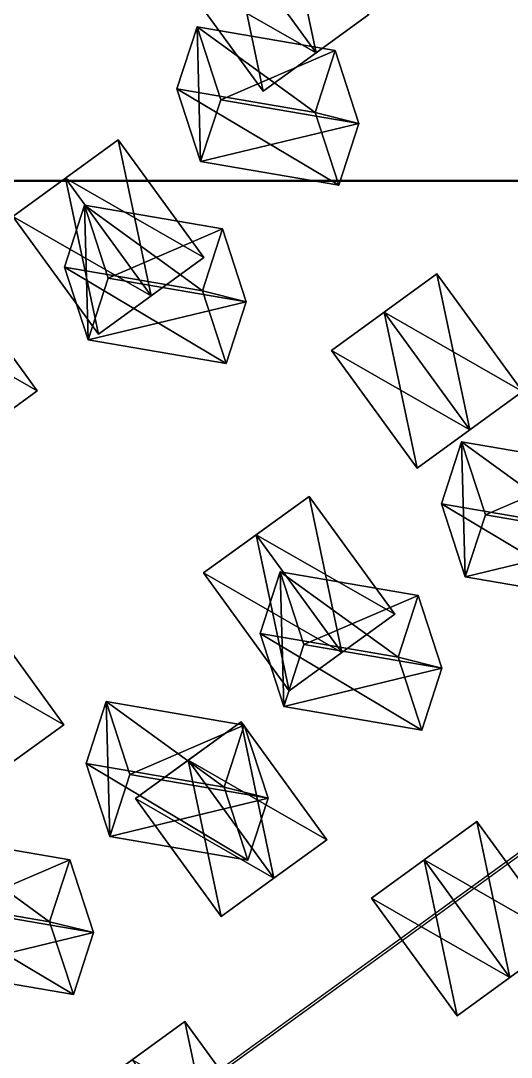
# Model space of a CAD drawing. Header units: metres. Extents: x -324 to 324, y -310 to 311.
# Drawn here: x 164.2 to 197.8, y 130.2 to 201.3 of the extents above; entities that cross this region are included whole.
import ezdxf

# ---------------------------------------------------------------- set-up
doc = ezdxf.new("R2010")
doc.units = ezdxf.units.M

msp = doc.modelspace()

# ---------------------------------------------------------------- linework, layer by layer
for p, q in [((161.85379, 117.71219, -738.10077), (261.85678, 190.37573, -938.09595)), ((261.97623, 190.21135, -938.0959), (161.96648, 117.557076, -738.10077))]:
    msp.add_line(p, q)
for points in [[(-61.753036, 190.3664, -738.10077), (261.85678, 190.37573, -938.09595), (100.055176, 307.93848, -1061.6997), (100.055275, 307.93857, -1061.6996)], [(261.94806, 190.31651, -938.3003), (61.935257, 190.3072, -1261.8992), (100.13973, 307.87, -1061.904), (100.13983, 307.8701, -1061.9039)], [(182.19089, 209.84627, -1063.3833), (178.57294, 207.21767, -1061.147), (184.45079, 199.1275, -1061.147), (184.4509, 199.12761, -1061.1469)], [(184.45079, 199.1275, -1061.147), (188.06874, 201.75609, -1063.3833), (182.19089, 209.84627, -1063.3833), (182.191, 209.84637, -1063.3832)], [(178.57294, 207.21767, -1061.147), (174.95454, 204.58876, -1070.0911), (180.8324, 196.49858, -1070.0911), (180.8325, 196.49869, -1070.091)], [(174.95454, 204.58876, -1070.0911), (178.5725, 207.21735, -1072.3274), (184.45035, 199.12718, -1072.3274), (184.45045, 199.12729, -1072.3273)], [(188.06874, 201.75609, -1063.3833), (184.45035, 199.12718, -1072.3274), (178.5725, 207.21735, -1072.3274), (178.5726, 207.21745, -1072.3273)], [(180.8324, 196.49858, -1070.0911), (184.45079, 199.1275, -1061.147), (178.57294, 207.21767, -1061.147), (178.57304, 207.21777, -1061.1469)], [(184.45035, 199.12718, -1072.3274), (180.8324, 196.49858, -1070.0911), (174.95454, 204.58876, -1070.0911), (174.95465, 204.58887, -1070.091)], [(184.45035, 199.12718, -1072.3274), (188.06874, 201.75609, -1063.3833), (184.45079, 199.1275, -1061.147), (184.4509, 199.12761, -1061.1469)], [(184.3823, 195.0382, -891.2619), (174.91013, 196.66266, -888.49805), (176.29205, 200.91582, -886.2617), (176.29216, 200.91592, -886.2616)], [(176.29205, 200.91582, -886.2617), (174.91013, 196.66266, -888.49805), (176.53459, 191.66226, -879.9917), (176.5347, 191.66237, -879.9916)], [(176.53459, 191.66226, -879.9917), (177.91653, 195.91542, -877.75543), (176.29205, 200.91582, -886.2617), (176.29216, 200.91592, -886.2616)], [(185.76424, 199.29135, -889.02563), (176.29205, 200.91582, -886.2617), (177.91653, 195.91542, -877.75543), (177.91664, 195.91553, -877.7553)], [(176.29205, 200.91582, -886.2617), (185.76424, 199.29135, -889.02563), (184.3823, 195.0382, -891.2619), (184.3824, 195.0383, -891.2618)], [(177.91653, 195.91542, -877.75543), (187.3887, 194.29095, -880.5193), (185.76424, 199.29135, -889.02563), (185.76434, 199.29146, -889.0255)], [(184.3823, 195.0382, -891.2619), (185.76424, 199.29135, -889.02563), (187.3887, 194.29095, -880.5193), (187.38881, 194.29106, -880.51917)], [(184.45079, 199.1275, -1061.147), (180.8324, 196.49858, -1070.0911), (184.45035, 199.12718, -1072.3274), (184.45045, 199.12729, -1072.3273)], [(186.00677, 190.0378, -882.7556), (176.53459, 191.66226, -879.9917), (174.91013, 196.66266, -888.49805), (174.91023, 196.66277, -888.4979)], [(174.91013, 196.66266, -888.49805), (184.3823, 195.0382, -891.2619), (186.00677, 190.0378, -882.7556), (186.00688, 190.0379, -882.7555)], [(187.3887, 194.29095, -880.5193), (177.91653, 195.91542, -877.75543), (176.53459, 191.66226, -879.9917), (176.5347, 191.66237, -879.9916)], [(187.3887, 194.29095, -880.5193), (186.00677, 190.0378, -882.7556), (184.3823, 195.0382, -891.2619), (184.3824, 195.0383, -891.2618)], [(176.53459, 191.66226, -879.9917), (186.00677, 190.0378, -882.7556), (187.3887, 194.29095, -880.5193), (187.38881, 194.29106, -880.51917)], [(163.64423, 187.90488, -1108), (167.26262, 190.53378, -1099.0559), (170.88057, 193.16238, -1101.2922), (170.88068, 193.16249, -1101.2921)], [(170.88057, 193.16238, -1101.2922), (167.26218, 190.53346, -1110.2363), (163.64423, 187.90488, -1108), (163.64433, 187.90498, -1107.9999)], [(167.26218, 190.53346, -1110.2363), (170.88057, 193.16238, -1101.2922), (176.75842, 185.0722, -1101.2922), (176.75853, 185.07231, -1101.2921)], [(170.88057, 193.16238, -1101.2922), (167.26262, 190.53378, -1099.0559), (173.14047, 182.44362, -1099.0559), (173.14058, 182.44373, -1099.0558)], [(173.14047, 182.44362, -1099.0559), (176.75842, 185.0722, -1101.2922), (170.88057, 193.16238, -1101.2922), (170.88068, 193.16249, -1101.2921)], [(-61.753036, 190.3664, -738.10077), (161.85379, 117.71219, -738.10077), (261.85678, 190.37573, -938.09595), (261.85687, 190.37584, -938.0958)], [(61.803394, -190.21127, -1262), (61.803425, 190.21133, -1262), (200, 2.2904767e-05, -1262), (200.0001, 0.00012290476, -1261.9999)], [(261.94806, 190.31651, -938.3003), (200.13191, 0.09591675, -1261.8993), (61.935257, 190.3072, -1261.8992), (61.935356, 190.30731, -1261.899)], [(161.96648, 117.557076, -738.10077), (323.78568, 7.632487e-05, -1061.6997), (261.97623, 190.21135, -938.0959), (261.97632, 190.21146, -938.09576)], [(167.26262, 190.53378, -1099.0559), (163.64423, 187.90488, -1108), (169.52208, 179.8147, -1108), (169.52219, 179.8148, -1107.9999)], [(163.64423, 187.90488, -1108), (167.26218, 190.53346, -1110.2363), (173.14003, 182.4433, -1110.2363), (173.14014, 182.4434, -1110.2362)], [(176.75842, 185.0722, -1101.2922), (173.14003, 182.4433, -1110.2363), (167.26218, 190.53346, -1110.2363), (167.26228, 190.53357, -1110.2362)], [(169.52208, 179.8147, -1108), (173.14047, 182.44362, -1099.0559), (167.26262, 190.53378, -1099.0559), (167.26273, 190.53389, -1099.0558)], [(176.65997, 182.79352, -863.20197), (167.1878, 184.41798, -860.4381), (168.56973, 188.67114, -858.2018), (168.56984, 188.67125, -858.20166)], [(168.56973, 188.67114, -858.2018), (167.1878, 184.41798, -860.4381), (168.81227, 179.41759, -851.93176), (168.81238, 179.4177, -851.93164)], [(168.81227, 179.41759, -851.93176), (170.19421, 183.67075, -849.6955), (168.56973, 188.67114, -858.2018), (168.56984, 188.67125, -858.20166)], [(178.04192, 187.04668, -860.9657), (168.56973, 188.67114, -858.2018), (170.19421, 183.67075, -849.6955), (170.19432, 183.67085, -849.6954)], [(168.56973, 188.67114, -858.2018), (178.04192, 187.04668, -860.9657), (176.65997, 182.79352, -863.20197), (176.66008, 182.79362, -863.20184)], [(173.14003, 182.4433, -1110.2363), (169.52208, 179.8147, -1108), (163.64423, 187.90488, -1108), (163.64433, 187.90498, -1107.9999)], [(170.19421, 183.67075, -849.6955), (179.66638, 182.04628, -852.45935), (178.04192, 187.04668, -860.9657), (178.04202, 187.04678, -860.9656)], [(176.65997, 182.79352, -863.20197), (178.04192, 187.04668, -860.9657), (179.66638, 182.04628, -852.45935), (179.66649, 182.04639, -852.4592)], [(173.14003, 182.4433, -1110.2363), (176.75842, 185.0722, -1101.2922), (173.14047, 182.44362, -1099.0559), (173.14058, 182.44373, -1099.0558)], [(178.28445, 177.79312, -854.6957), (168.81227, 179.41759, -851.93176), (167.1878, 184.41798, -860.4381), (167.18791, 184.41809, -860.438)], [(167.1878, 184.41798, -860.4381), (176.65997, 182.79352, -863.20197), (178.28445, 177.79312, -854.6957), (178.28456, 177.79323, -854.69556)], [(155.82268, 181.39464, -1139.4856), (159.44107, 184.02356, -1130.5415), (165.31892, 175.93338, -1130.5415), (165.31903, 175.93349, -1130.5414)], [(161.70097, 173.3048, -1128.3052), (165.31892, 175.93338, -1130.5415), (159.44107, 184.02356, -1130.5415), (159.44118, 184.02367, -1130.5414)], [(179.66638, 182.04628, -852.45935), (170.19421, 183.67075, -849.6955), (168.81227, 179.41759, -851.93176), (168.81238, 179.4177, -851.93164)], [(185.50328, 178.70535, -1083.4491), (189.12167, 181.33426, -1074.505), (192.73962, 183.96286, -1076.7413), (192.73973, 183.96297, -1076.7412)], [(192.73962, 183.96286, -1076.7413), (189.12123, 181.33394, -1085.6854), (185.50328, 178.70535, -1083.4491), (185.50339, 178.70546, -1083.449)], [(189.12123, 181.33394, -1085.6854), (192.73962, 183.96286, -1076.7413), (198.61748, 175.87268, -1076.7413), (198.61758, 175.87279, -1076.7412)], [(192.73962, 183.96286, -1076.7413), (189.12167, 181.33426, -1074.505), (194.99953, 173.2441, -1074.505), (194.99963, 173.2442, -1074.5049)], [(194.99953, 173.2441, -1074.505), (198.61748, 175.87268, -1076.7413), (192.73962, 183.96286, -1076.7413), (192.73973, 183.96297, -1076.7412)], [(173.14047, 182.44362, -1099.0559), (169.52208, 179.8147, -1108), (173.14003, 182.4433, -1110.2363), (173.14014, 182.4434, -1110.2362)], [(179.66638, 182.04628, -852.45935), (178.28445, 177.79312, -854.6957), (176.65997, 182.79352, -863.20197), (176.66008, 182.79362, -863.20184)], [(168.81227, 179.41759, -851.93176), (178.28445, 177.79312, -854.6957), (179.66638, 182.04628, -852.45935), (179.66649, 182.04639, -852.4592)], [(165.31892, 175.93338, -1130.5415), (161.70053, 173.30447, -1139.4856), (155.82268, 181.39464, -1139.4856), (155.82278, 181.39474, -1139.4855)], [(189.12167, 181.33426, -1074.505), (185.50328, 178.70535, -1083.4491), (191.38113, 170.61517, -1083.4491), (191.38124, 170.61528, -1083.449)], [(185.50328, 178.70535, -1083.4491), (189.12123, 181.33394, -1085.6854), (194.99908, 173.24377, -1085.6854), (194.99919, 173.24388, -1085.6853)], [(198.61748, 175.87268, -1076.7413), (194.99908, 173.24377, -1085.6854), (189.12123, 181.33394, -1085.6854), (189.12134, 181.33405, -1085.6853)], [(191.38113, 170.61517, -1083.4491), (194.99953, 173.2441, -1074.505), (189.12167, 181.33426, -1074.505), (189.12178, 181.33437, -1074.5049)], [(194.99908, 173.24377, -1085.6854), (191.38113, 170.61517, -1083.4491), (185.50328, 178.70535, -1083.4491), (185.50339, 178.70546, -1083.449)], [(161.70053, 173.30447, -1139.4856), (165.31892, 175.93338, -1130.5415), (161.70097, 173.3048, -1128.3052), (161.70108, 173.3049, -1128.305)], [(194.99908, 173.24377, -1085.6854), (198.61748, 175.87268, -1076.7413), (194.99953, 173.2441, -1074.505), (194.99963, 173.2442, -1074.5049)], [(194.99953, 173.2441, -1074.505), (191.38113, 170.61517, -1083.4491), (194.99908, 173.24377, -1085.6854), (194.99919, 173.24388, -1085.6853)], [(202.53131, 166.53842, -848.2741), (193.05914, 168.16289, -845.51025), (194.44107, 172.41605, -843.2739), (194.44118, 172.41615, -843.2738)], [(194.44107, 172.41605, -843.2739), (193.05914, 168.16289, -845.51025), (194.68361, 163.16249, -837.0039), (194.68372, 163.1626, -837.0038)], [(194.68361, 163.16249, -837.0039), (196.06555, 167.41565, -834.76764), (194.44107, 172.41605, -843.2739), (194.44118, 172.41615, -843.2738)], [(203.91325, 170.79158, -846.03784), (194.44107, 172.41605, -843.2739), (196.06555, 167.41565, -834.76764), (196.06566, 167.41576, -834.7675)], [(194.44107, 172.41605, -843.2739), (203.91325, 170.79158, -846.03784), (202.53131, 166.53842, -848.2741), (202.53142, 166.53853, -848.274)], [(196.06555, 167.41565, -834.76764), (205.53772, 165.79118, -837.5315), (203.91325, 170.79158, -846.03784), (203.91336, 170.79169, -846.0377)], [(176.73419, 163.4222, -1115.6002), (180.35258, 166.0511, -1106.6561), (183.97054, 168.6797, -1108.8925), (183.97064, 168.67981, -1108.8923)], [(183.97054, 168.6797, -1108.8925), (180.35214, 166.05078, -1117.8365), (176.73419, 163.4222, -1115.6002), (176.7343, 163.4223, -1115.6001)], [(180.35214, 166.05078, -1117.8365), (183.97054, 168.6797, -1108.8925), (189.84839, 160.58952, -1108.8925), (189.8485, 160.58963, -1108.8923)], [(183.97054, 168.6797, -1108.8925), (180.35258, 166.0511, -1106.6561), (186.23044, 157.96094, -1106.6561), (186.23055, 157.96104, -1106.656)], [(186.23044, 157.96094, -1106.6561), (189.84839, 160.58952, -1108.8925), (183.97054, 168.6797, -1108.8925), (183.97064, 168.67981, -1108.8923)], [(204.15579, 161.53802, -839.7678), (194.68361, 163.16249, -837.0039), (193.05914, 168.16289, -845.51025), (193.05925, 168.163, -845.51013)], [(193.05914, 168.16289, -845.51025), (202.53131, 166.53842, -848.2741), (204.15579, 161.53802, -839.7678), (204.1559, 161.53813, -839.7677)], [(205.53772, 165.79118, -837.5315), (196.06555, 167.41565, -834.76764), (194.68361, 163.16249, -837.0039), (194.68372, 163.1626, -837.0038)], [(180.35258, 166.0511, -1106.6561), (176.73419, 163.4222, -1115.6002), (182.61205, 155.33202, -1115.6002), (182.61215, 155.33212, -1115.6001)], [(176.73419, 163.4222, -1115.6002), (180.35214, 166.05078, -1117.8365), (186.23, 157.96062, -1117.8365), (186.2301, 157.96072, -1117.8364)], [(189.84839, 160.58952, -1108.8925), (186.23, 157.96062, -1117.8365), (180.35214, 166.05078, -1117.8365), (180.35225, 166.05089, -1117.8364)], [(182.61205, 155.33202, -1115.6002), (186.23044, 157.96094, -1106.6561), (180.35258, 166.0511, -1106.6561), (180.35269, 166.05121, -1106.656)], [(194.68361, 163.16249, -837.0039), (204.15579, 161.53802, -839.7678), (205.53772, 165.79118, -837.5315), (205.53783, 165.79129, -837.5314)], [(186.23, 157.96062, -1117.8365), (182.61205, 155.33202, -1115.6002), (176.73419, 163.4222, -1115.6002), (176.7343, 163.4223, -1115.6001)], [(190.08516, 157.6329, -823.6456), (180.61299, 159.25737, -820.8818), (181.99492, 163.51053, -818.64545), (181.99503, 163.51064, -818.6453)], [(181.99492, 163.51053, -818.64545), (180.61299, 159.25737, -820.8818), (182.23746, 154.25697, -812.3754), (182.23756, 154.25708, -812.3753)], [(182.23746, 154.25697, -812.3754), (183.6194, 158.51013, -810.13916), (181.99492, 163.51053, -818.64545), (181.99503, 163.51064, -818.6453)], [(191.4671, 161.88606, -821.40936), (181.99492, 163.51053, -818.64545), (183.6194, 158.51013, -810.13916), (183.6195, 158.51024, -810.13904)], [(181.99492, 163.51053, -818.64545), (191.4671, 161.88606, -821.40936), (190.08516, 157.6329, -823.6456), (190.08527, 157.63301, -823.6455)], [(183.6194, 158.51013, -810.13916), (193.09157, 156.88567, -812.903), (191.4671, 161.88606, -821.40936), (191.46721, 161.88617, -821.40924)], [(190.08516, 157.6329, -823.6456), (191.4671, 161.88606, -821.40936), (193.09157, 156.88567, -812.903), (193.09167, 156.88577, -812.9029)], [(157.64723, 158.46675, -1163.4839), (161.26562, 161.09567, -1154.5398), (167.14348, 153.0055, -1154.5398), (167.14359, 153.0056, -1154.5397)], [(163.52553, 150.3769, -1152.3035), (167.14348, 153.0055, -1154.5398), (161.26562, 161.09567, -1154.5398), (161.26573, 161.09578, -1154.5397)], [(186.23, 157.96062, -1117.8365), (189.84839, 160.58952, -1108.8925), (186.23044, 157.96094, -1106.6561), (186.23055, 157.96104, -1106.656)], [(191.70964, 152.6325, -815.13934), (182.23746, 154.25697, -812.3754), (180.61299, 159.25737, -820.8818), (180.6131, 159.25748, -820.88165)], [(180.61299, 159.25737, -820.8818), (190.08516, 157.6329, -823.6456), (191.70964, 152.6325, -815.13934), (191.70975, 152.63261, -815.1392)], [(167.14348, 153.0055, -1154.5398), (163.52509, 150.37659, -1163.4839), (157.64723, 158.46675, -1163.4839), (157.64734, 158.46686, -1163.4838)], [(193.09157, 156.88567, -812.903), (183.6194, 158.51013, -810.13916), (182.23746, 154.25697, -812.3754), (182.23756, 154.25708, -812.3753)], [(186.23044, 157.96094, -1106.6561), (182.61205, 155.33202, -1115.6002), (186.23, 157.96062, -1117.8365), (186.2301, 157.96072, -1117.8364)], [(193.09157, 156.88567, -812.903), (191.70964, 152.6325, -815.13934), (190.08516, 157.6329, -823.6456), (190.08527, 157.63301, -823.6455)], [(182.23746, 154.25697, -812.3754), (191.70964, 152.6325, -815.13934), (193.09157, 156.88567, -812.903), (193.09167, 156.88577, -812.9029)], [(178.15054, 148.71259, -799.3051), (168.67838, 150.33705, -796.54126), (170.0603, 154.59021, -794.30493), (170.06041, 154.59032, -794.3048)], [(170.0603, 154.59021, -794.30493), (168.67838, 150.33705, -796.54126), (170.30284, 145.33665, -788.0349), (170.30295, 145.33676, -788.0348)], [(170.30284, 145.33665, -788.0349), (171.68478, 149.58981, -785.79865), (170.0603, 154.59021, -794.30493), (170.06041, 154.59032, -794.3048)], [(179.53249, 152.96574, -797.06885), (170.0603, 154.59021, -794.30493), (171.68478, 149.58981, -785.79865), (171.68489, 149.58992, -785.7985)], [(170.0603, 154.59021, -794.30493), (179.53249, 152.96574, -797.06885), (178.15054, 148.71259, -799.3051), (178.15065, 148.71269, -799.305)], [(163.52509, 150.37659, -1163.4839), (167.14348, 153.0055, -1154.5398), (163.52553, 150.3769, -1152.3035), (163.52563, 150.37701, -1152.3033)], [(172.06888, 147.93771, -1141.3489), (175.68727, 150.56662, -1132.4048), (179.30522, 153.19522, -1134.6411), (179.30533, 153.19533, -1134.641)], [(179.30522, 153.19522, -1134.6411), (175.68683, 150.5663, -1143.5852), (172.06888, 147.93771, -1141.3489), (172.06898, 147.93782, -1141.3488)], [(175.68683, 150.5663, -1143.5852), (179.30522, 153.19522, -1134.6411), (185.18307, 145.10504, -1134.6411), (185.18318, 145.10515, -1134.641)], [(179.30522, 153.19522, -1134.6411), (175.68727, 150.56662, -1132.4048), (181.56512, 142.47646, -1132.4048), (181.56523, 142.47656, -1132.4047)], [(181.56512, 142.47646, -1132.4048), (185.18307, 145.10504, -1134.6411), (179.30522, 153.19522, -1134.6411), (179.30533, 153.19533, -1134.641)], [(171.68478, 149.58981, -785.79865), (181.15695, 147.96535, -788.5625), (179.53249, 152.96574, -797.06885), (179.5326, 152.96585, -797.0687)], [(178.15054, 148.71259, -799.3051), (179.53249, 152.96574, -797.06885), (181.15695, 147.96535, -788.5625), (181.15706, 147.96545, -788.5624)], [(179.77502, 143.71219, -790.7988), (170.30284, 145.33665, -788.0349), (168.67838, 150.33705, -796.54126), (168.67848, 150.33716, -796.54114)], [(168.67838, 150.33705, -796.54126), (178.15054, 148.71259, -799.3051), (179.77502, 143.71219, -790.7988), (179.77513, 143.7123, -790.7987)], [(175.68727, 150.56662, -1132.4048), (172.06888, 147.93771, -1141.3489), (177.94673, 139.84753, -1141.3489), (177.94684, 139.84764, -1141.3488)], [(172.06888, 147.93771, -1141.3489), (175.68683, 150.5663, -1143.5852), (181.56468, 142.47614, -1143.5852), (181.56479, 142.47624, -1143.5851)], [(185.18307, 145.10504, -1134.6411), (181.56468, 142.47614, -1143.5852), (175.68683, 150.5663, -1143.5852), (175.68694, 150.5664, -1143.5851)], [(177.94673, 139.84753, -1141.3489), (181.56512, 142.47646, -1132.4048), (175.68727, 150.56662, -1132.4048), (175.68738, 150.56673, -1132.4047)], [(181.15695, 147.96535, -788.5625), (171.68478, 149.58981, -785.79865), (170.30284, 145.33665, -788.0349), (170.30295, 145.33676, -788.0348)], [(181.15695, 147.96535, -788.5625), (179.77502, 143.71219, -790.7988), (178.15054, 148.71259, -799.3051), (178.15065, 148.71269, -799.305)], [(170.30284, 145.33665, -788.0349), (179.77502, 143.71219, -790.7988), (181.15695, 147.96535, -788.5625), (181.15706, 147.96545, -788.5624)], [(181.56468, 142.47614, -1143.5852), (177.94673, 139.84753, -1141.3489), (172.06888, 147.93771, -1141.3489), (172.06898, 147.93782, -1141.3488)], [(188.25008, 141.10605, -1123.2004), (191.86847, 143.73495, -1114.2563), (195.48642, 146.36356, -1116.4927), (195.48653, 146.36366, -1116.4926)], [(195.48642, 146.36356, -1116.4927), (191.86803, 143.73463, -1125.4368), (188.25008, 141.10605, -1123.2004), (188.25018, 141.10616, -1123.2003)], [(191.86803, 143.73463, -1125.4368), (195.48642, 146.36356, -1116.4927), (201.36427, 138.27338, -1116.4927), (201.36438, 138.27348, -1116.4926)], [(195.48642, 146.36356, -1116.4927), (191.86847, 143.73495, -1114.2563), (197.74632, 135.64479, -1114.2563), (197.74643, 135.6449, -1114.2562)], [(197.74632, 135.64479, -1114.2563), (201.36427, 138.27338, -1116.4927), (195.48642, 146.36356, -1116.4927), (195.48653, 146.36366, -1116.4926)], [(166.17831, 139.4826, -774.3525), (156.70615, 141.10707, -771.5886), (158.08807, 145.36023, -769.3523), (158.08818, 145.36034, -769.3522)], [(167.56026, 143.73576, -772.1162), (158.08807, 145.36023, -769.3523), (159.71255, 140.35983, -760.846), (159.71266, 140.35994, -760.8459)], [(158.08807, 145.36023, -769.3523), (167.56026, 143.73576, -772.1162), (166.17831, 139.4826, -774.3525), (166.17842, 139.48271, -774.35236)], [(181.56468, 142.47614, -1143.5852), (185.18307, 145.10504, -1134.6411), (181.56512, 142.47646, -1132.4048), (181.56523, 142.47656, -1132.4047)], [(159.71255, 140.35983, -760.846), (169.18472, 138.73537, -763.60986), (167.56026, 143.73576, -772.1162), (167.56036, 143.73587, -772.1161)], [(166.17831, 139.4826, -774.3525), (167.56026, 143.73576, -772.1162), (169.18472, 138.73537, -763.60986), (169.18483, 138.73547, -763.60974)], [(191.86847, 143.73495, -1114.2563), (188.25008, 141.10605, -1123.2004), (194.12793, 133.01587, -1123.2004), (194.12804, 133.01598, -1123.2003)], [(188.25008, 141.10605, -1123.2004), (191.86803, 143.73463, -1125.4368), (197.74588, 135.64447, -1125.4368), (197.74599, 135.64458, -1125.4366)], [(201.36427, 138.27338, -1116.4927), (197.74588, 135.64447, -1125.4368), (191.86803, 143.73463, -1125.4368), (191.86813, 143.73474, -1125.4366)], [(194.12793, 133.01587, -1123.2004), (197.74632, 135.64479, -1114.2563), (191.86847, 143.73495, -1114.2563), (191.86858, 143.73506, -1114.2562)], [(181.56512, 142.47646, -1132.4048), (177.94673, 139.84753, -1141.3489), (181.56468, 142.47614, -1143.5852), (181.56479, 142.47624, -1143.5851)], [(167.8028, 134.48221, -765.8462), (158.33061, 136.10667, -763.0823), (156.70615, 141.10707, -771.5886), (156.70625, 141.10718, -771.5885)], [(156.70615, 141.10707, -771.5886), (166.17831, 139.4826, -774.3525), (167.8028, 134.48221, -765.8462), (167.8029, 134.48232, -765.84607)], [(197.74588, 135.64447, -1125.4368), (194.12793, 133.01587, -1123.2004), (188.25008, 141.10605, -1123.2004), (188.25018, 141.10616, -1123.2003)], [(169.18472, 138.73537, -763.60986), (159.71255, 140.35983, -760.846), (158.33061, 136.10667, -763.0823), (158.33072, 136.10678, -763.08215)], [(169.18472, 138.73537, -763.60986), (167.8028, 134.48221, -765.8462), (166.17831, 139.4826, -774.3525), (166.17842, 139.48271, -774.35236)], [(158.33061, 136.10667, -763.0823), (167.8028, 134.48221, -765.8462), (169.18472, 138.73537, -763.60986), (169.18483, 138.73547, -763.60974)], [(197.74588, 135.64447, -1125.4368), (201.36427, 138.27338, -1116.4927), (197.74632, 135.64479, -1114.2563), (197.74643, 135.6449, -1114.2562)], [(197.74632, 135.64479, -1114.2563), (194.12793, 133.01587, -1123.2004), (197.74588, 135.64447, -1125.4368), (197.74599, 135.64458, -1125.4366)], [(168.21559, 127.377686, -1171.7496), (171.83398, 130.00659, -1162.8055), (175.45193, 132.6352, -1165.0419), (175.45204, 132.6353, -1165.0417)], [(175.45193, 132.6352, -1165.0419), (171.83354, 130.00627, -1173.986), (168.21559, 127.377686, -1171.7496), (168.2157, 127.377785, -1171.7495)], [(171.83354, 130.00627, -1173.986), (175.45193, 132.6352, -1165.0419), (181.32979, 124.54501, -1165.0419), (181.3299, 124.54511, -1165.0417)], [(175.45193, 132.6352, -1165.0419), (171.83398, 130.00659, -1162.8055), (177.71184, 121.91643, -1162.8055), (177.71194, 121.91653, -1162.8054)], [(177.71184, 121.91643, -1162.8055), (181.32979, 124.54501, -1165.0419), (175.45193, 132.6352, -1165.0419), (175.45204, 132.6353, -1165.0417)]]:
    msp.add_3dface(points)

doc.saveas('drawing.dxf')
